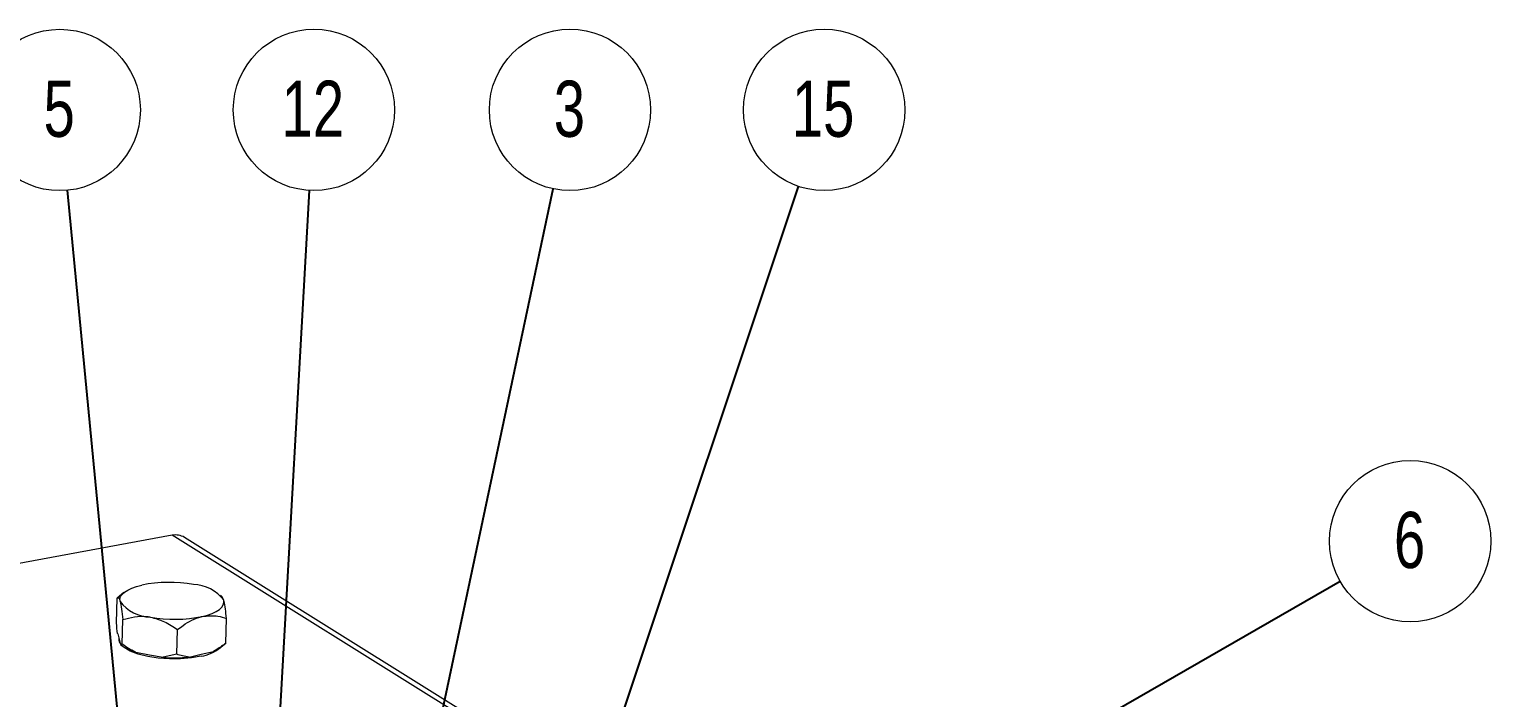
# Model space of a CAD drawing. Header units: millimetres. Extents: x 15 to 415, y 5 to 292.
# Drawn here: x 113.6 to 204.7, y 191.2 to 232.9 of the extents above; entities that cross this region are included whole.
import ezdxf

# ---------------------------------------------------------------- set-up
doc = ezdxf.new("R2010")
doc.units = ezdxf.units.MM
doc.styles.add('SLDTEXTSTYLE0', font='TXT', dxfattribs={"width": 0.75})
doc.dimstyles.new('SLDDIMSTYLE0', dxfattribs={"dimtxt": 0.18, "dimasz": 3.302, "dimexe": 0, "dimexo": 0.0625, "dimgap": 0, "dimtad": 0, "dimtih": 1, "dimtoh": 1, "dimdec": 0, "dimrnd": 1e-09, "dimzin": 0, "dimdsep": 46, "dimtxsty": 'Standard', "dimsah": 1, "dimcen": 0.09, "dimadec": 0, "dimazin": 0, "dimtfac": 3.302, "dimtdec": 0, "dimtofl": 0, "dimtmove": 0, "dimatfit": 3, "dimfxl": 1, "dimfrac": 2, "dimtolj": 1, "dimtzin": 0, "dimarcsym": 0})

# ---------------------------------------------------------------- blocks, each defined once
blk = doc.blocks.new('SW_NOTE_2')
at = {"color": 0, "linetype": 'Continuous', "lineweight": 0}
blk.add_circle((-0.482, 5.007), 5.031, dxfattribs=at)
at = {"color": 0, "linetype": 'Continuous', "lineweight": 0, "insert": (-0.517, 6.831), "char_height": 3.5, "attachment_point": 2, "style": 'SLDTEXTSTYLE0'}
blk.add_mtext('5', dxfattribs=at)
blk = doc.blocks.new('SW_NOTE_3')
at = {"color": 0, "linetype": 'Continuous', "lineweight": 0}
blk.add_circle((0.281, 5.023), 5.031, dxfattribs=at)
at = {"color": 0, "linetype": 'Continuous', "lineweight": 0, "insert": (0.21, 6.846), "char_height": 3.5, "attachment_point": 2, "style": 'SLDTEXTSTYLE0'}
blk.add_mtext('12', dxfattribs=at)
blk = doc.blocks.new('SW_NOTE_4')
at = {"color": 0, "linetype": 'Continuous', "lineweight": 0}
blk.add_circle((1.046, 4.921), 5.031, dxfattribs=at)
at = {"color": 0, "linetype": 'Continuous', "lineweight": 0, "insert": (1.011, 6.744), "char_height": 3.5, "attachment_point": 2, "style": 'SLDTEXTSTYLE0'}
blk.add_mtext('3', dxfattribs=at)
blk = doc.blocks.new('SW_NOTE_5')
at = {"color": 0, "linetype": 'Continuous', "lineweight": 0}
blk.add_circle((1.595, 4.771), 5.031, dxfattribs=at)
at = {"color": 0, "linetype": 'Continuous', "lineweight": 0, "insert": (1.525, 6.595), "char_height": 3.5, "attachment_point": 2, "style": 'SLDTEXTSTYLE0'}
blk.add_mtext('15', dxfattribs=at)
blk = doc.blocks.new('SW_NOTE_6')
at = {"color": 0, "linetype": 'Continuous', "lineweight": 0}
blk.add_circle((4.364, 2.503), 5.031, dxfattribs=at)
at = {"color": 0, "linetype": 'Continuous', "lineweight": 0, "insert": (4.329, 4.326), "char_height": 3.5, "attachment_point": 2, "style": 'SLDTEXTSTYLE0'}
blk.add_mtext('6', dxfattribs=at)

msp = doc.modelspace()

# ---------------------------------------------------------------- linework, layer by layer
at = {"color": 7, "linetype": 'Continuous', "lineweight": 15}
for p, q in [((122.489, 201.339), (81.977, 193.864)), ((155.404, 180.819), (122.489, 201.339)), ((156.161, 180.688), (123.246, 201.209)), ((119, 195.873), (119.04, 197.412)), ((119.469, 197.766), (119.049, 197.421)), ((125.61, 197.498), (125.488, 197.61)), ((125.701, 197.293), (125.607, 197.495)), ((119.362, 194.547), (119.402, 196.086)), ((125.83, 194.622), (125.87, 196.16)), ((119.081, 195.195), (119.172, 194.864)), ((122.777, 193.922), (122.817, 195.46)), ((119.155, 194.925), (119.154, 194.862)), ((119.172, 194.864), (119.263, 194.533)), ((119.362, 194.547), (119.263, 194.533)), ((125.526, 194.37), (125.821, 194.613)), ((125.816, 194.619), (125.83, 194.622)), ((120.208, 194.044), (121.061, 193.888)), ((121.061, 193.888), (121.914, 193.732)), ((122.777, 193.922), (121.914, 193.732)), ((123.532, 193.75), (124.295, 193.925)), ((124.295, 193.925), (125.057, 194.1))]:
    msp.add_line(p, q, dxfattribs=at)
at = {"color": 7, "linetype": 'Continuous', "lineweight": 15, "flags": 128}
for points in [[(119.233, 197.219), (119.22, 197.369), (119.262, 197.517), (119.359, 197.661), (119.509, 197.798), (119.71, 197.926), (119.958, 198.042), (120.249, 198.144), (120.578, 198.232)], [(124.356, 196.28), (124.685, 196.368), (124.976, 196.47), (125.224, 196.586), (125.425, 196.714), (125.575, 196.851), (125.672, 196.995), (125.714, 197.143), (125.701, 197.293)], [(124.291, 193.801), (123.679, 193.694), (123.007, 193.637), (122.306, 193.633), (121.611, 193.683), (120.952, 193.784), (120.361, 193.932), (119.865, 194.119), (119.488, 194.337), (119.326, 194.478)]]:
    msp.add_lwpolyline(points, dxfattribs=at)
at = {"color": 7, "linetype": 'Continuous', "lineweight": 15}
for centre, radius, start, end in [((122.702, 200.315), 1.046, 58.6922, 101.78155), ((122.29, 189.95), 8.457, 79.63402, 101.68116), ((123.772, 195.876), 2.393, 36.30738, 89.04708), ((121.162, 198.636), 2.393, 216.30738, 269.04711), ((122.644, 204.562), 8.457, 259.634, 281.68116), ((119.653, 194.866), 0.499, 180.521, 216.80428), ((120.922, 196.586), 2.64, 231.05294, 254.30153), ((123.895, 196.264), 2.494, 279.14275, 309.20227), ((124.347, 195.875), 1.911, 291.80023, 308.07631), ((122.617, 203.014), 9.309, 265.67079, 275.64438)]:
    msp.add_arc(centre, radius, start, end, dxfattribs=at)
for points, knots in [([(119.054, 197.416), (119.077, 197.431), (119.128, 197.465), (119.19, 197.368), (119.226, 197.245), (119.233, 197.219)], [0, 0, 0, 0, 0.387558, 0.870038, 1, 1, 1, 1]), ([(119.233, 197.219), (119.264, 197.075), (119.326, 196.79), (119.377, 196.319), (119.402, 196.086)], [0, 0, 0, 0, 0.503998, 1, 1, 1, 1]), ([(125.87, 196.16), (125.848, 196.361), (125.803, 196.769), (125.744, 197.125), (125.708, 197.264), (125.701, 197.293)], [0, 0, 0, 0, 0.432383, 0.879551, 1, 1, 1, 1]), ([(119.402, 196.086), (119.639, 196.153), (120.12, 196.289), (120.713, 196.308), (121.051, 196.254), (121.122, 196.243)], [0, 0, 0, 0, 0.432384, 0.879551, 1, 1, 1, 1]), ([(121.122, 196.243), (121.422, 196.161), (122.017, 195.998), (122.552, 195.638), (122.817, 195.46)], [0, 0, 0, 0, 0.503997, 1, 1, 1, 1]), ([(122.817, 195.46), (122.934, 195.549), (123.222, 195.769), (123.709, 196.063), (124.114, 196.222), (124.331, 196.274), (124.356, 196.28)], [0, 0, 0, 0, 0.23989, 0.591094, 0.952895, 1, 1, 1, 1]), ([(124.356, 196.28), (124.69, 196.315), (125.22, 196.37), (125.694, 196.217), (125.87, 196.16)], [0, 0, 0, 0, 0.628917, 1, 1, 1, 1]), ([(119.081, 195.195), (119.08, 195.203), (119.051, 195.402), (119.025, 195.643), (119, 195.873)], [0, 0, 0, 0, 0.038997, 1, 1, 1, 1]), ([(120.208, 194.044), (120.196, 194.05), (119.904, 194.189), (119.628, 194.372), (119.362, 194.547)], [0, 0, 0, 0, 0.038997, 1, 1, 1, 1]), ([(125.83, 194.622), (125.649, 194.484), (125.397, 194.293), (125.132, 194.143), (125.057, 194.1)], [0, 0, 0, 0, 0.717743, 1, 1, 1, 1]), ([(123.532, 193.75), (123.393, 193.769), (123.134, 193.804), (122.891, 193.884), (122.777, 193.922)], [0, 0, 0, 0, 0.535034, 1, 1, 1, 1])]:
    msp.add_open_spline(points, degree=3, knots=knots, dxfattribs=at)

# ---------------------------------------------------------------- block references
at = {"color": 7, "linetype": 'Continuous', "lineweight": 0}
for name, p in [('SW_NOTE_2', (115.949, 222.851)), ('SW_NOTE_3', (131.046, 222.836)), ('SW_NOTE_4', (146.255, 222.938)), ('SW_NOTE_5', (161.566, 223.088)), ('SW_NOTE_6', (195.355, 198.472))]:
    msp.add_blockref(name, p, dxfattribs=at)

# ---------------------------------------------------------------- leaders
for points in [[(120.87, 171.719), (115.949, 222.851)], [(128.316, 174.016), (131.046, 222.836)], [(134.975, 169.863), (146.255, 222.938)], [(143.767, 169.851), (161.566, 223.088)], [(144.291, 169.185), (195.355, 198.472)]]:
    msp.add_leader(points, dimstyle='SLDDIMSTYLE0', dxfattribs=at)

doc.saveas('drawing.dxf')
